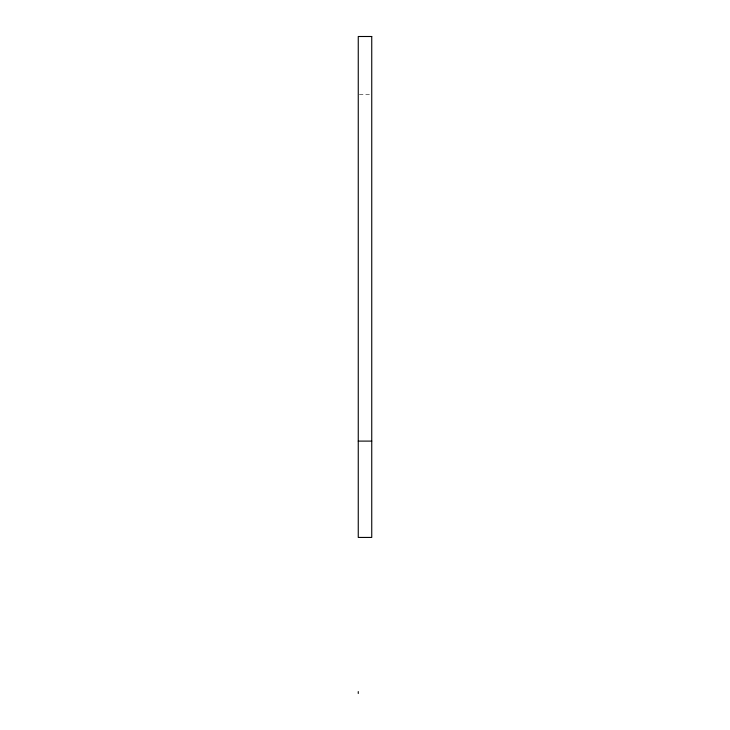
<?xml version="1.0" encoding="UTF-8"?>
<svg xmlns="http://www.w3.org/2000/svg" width="730" height="730" viewBox="0 0 730 730"><rect width="100%" height="100%" fill="white"/><g stroke="black" fill="none" stroke-linecap="round" stroke-linejoin="round"><path stroke-width="0.55" stroke-dasharray="3.65 2.74" d="M359.379 94.298L370.621 94.298"/><path stroke-width="1.09" d="M358.257 441.102L371.743 441.102M358.257 691.575L358.257 693.5M371.743 36.5L358.257 36.5L358.257 537.435L371.743 537.435L371.743 36.5"/></g></svg>
